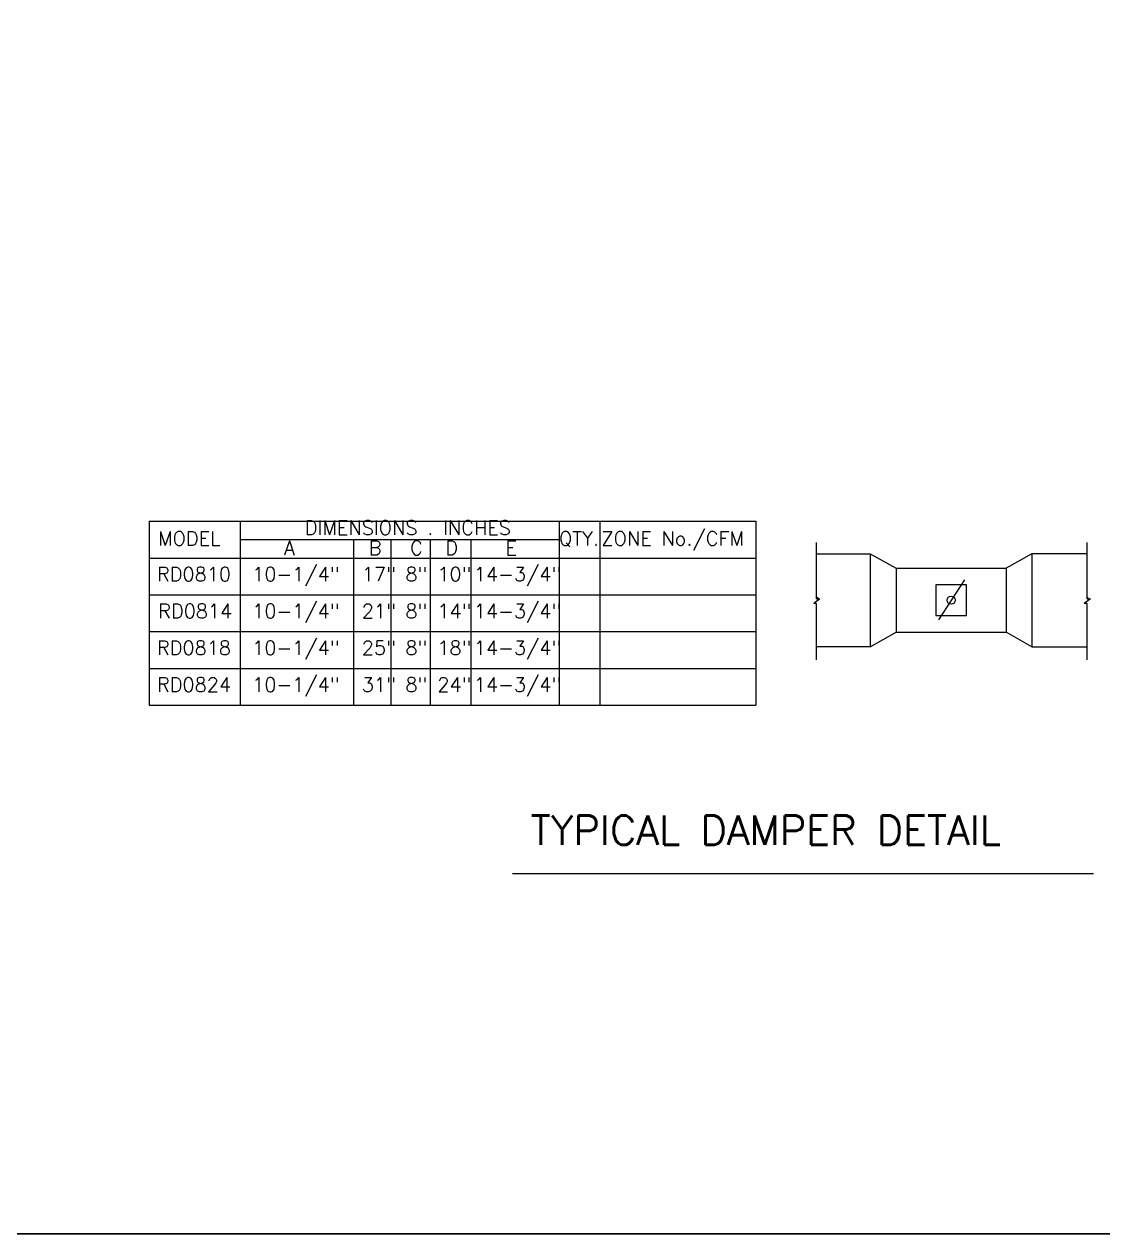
# Model space of a CAD drawing. Extents: x 594 to 813, y 174 to 240.
# Drawn here: x 621.22 to 634.45, y 187.78 to 202.64 of the extents above; entities that cross this region are included whole.
import ezdxf

# ---------------------------------------------------------------- set-up
doc = ezdxf.new("R2010")
doc.units = 0
doc.header["$MEASUREMENT"] = 0
for name, color, linetype in [('05_AC-EX.DUCT', 1, 'CONTINUOUS'), ('10_AC-TEXT', 3, 'CONTINUOUS'), ('T-TEXT', 3, 'CONTINUOUS'), ('WL', 2, 'CONTINUOUS')]:
    doc.layers.add(name, color=color, linetype=linetype)
doc.layers.add('AC.REF(S). PIPING', color=3, linetype='CONTINUOUS', lineweight=30)
doc.layers.add('Wall', color=5, linetype='CONTINUOUS', lineweight=30)
doc.styles.add('AC', font='romans.shx', dxfattribs={"height": 0.2})

# ---------------------------------------------------------------- blocks, each defined once
blk = doc.blocks.new('A$C5DD3573E')
at = {"layer": '05_AC-EX.DUCT', "color": 2}
blk.add_line((-31675.777, -33006.97), (-25783.158, -33006.97), dxfattribs=at)
at = {"layer": '10_AC-TEXT'}
for p, q in [((-35358.888, -29433.156), (-35358.888, -31299.514)), ((-35358.888, -29433.156), (-29207.791, -29433.156)), ((-29207.791, -29433.156), (-29207.791, -31299.514)), ((-35358.888, -29806.428), (-29207.791, -29806.428)), ((-35358.888, -31299.514), (-29207.791, -31299.514))]:
    blk.add_line(p, q, dxfattribs=at)
at = {"layer": 'Wall', "linetype": 'Continuous', "const_width": 19.2}
blk.add_lwpolyline([(0, 0), (-56085.494, 0), (-56085.494, -36662.196), (0, -36662.196)], close=True, dxfattribs=at)
blk.add_lwpolyline([(0, 0), (-56085.494, 0), (-56085.494, -36662.196), (0, -36662.196)], close=True, dxfattribs=at)
at = {"layer": 'WL', "color": 2}
for p, q in [((-34437.294, -29433.156), (-34437.294, -31299.514)), ((-31201.756, -29433.156), (-31201.756, -31299.514)), ((-30789.24, -29433.156), (-30789.24, -31299.514)), ((-34437.294, -29619.792), (-31201.756, -29619.792)), ((-33289.234, -29619.792), (-33289.234, -31299.514)), ((-32909.617, -29619.792), (-32909.617, -31299.514)), ((-32509.096, -29619.792), (-32509.096, -31299.514)), ((-32098.124, -29619.792), (-32098.124, -31299.514)), ((-28591.001, -30220.957), (-28591.001, -29647.821)), ((-25848.294, -30220.957), (-25848.294, -29647.821)), ((-28591.001, -29762.681), (-28047.419, -29762.681)), ((-28047.419, -29762.681), (-27786.129, -29910.521)), ((-28047.419, -29762.681), (-28047.419, -30707.906)), ((-26407.227, -29762.681), (-26668.517, -29910.521)), ((-25848.294, -29762.681), (-26407.227, -29762.681)), ((-26407.227, -29762.681), (-26407.227, -30707.906)), ((-27786.129, -29910.521), (-27786.129, -30556.755)), ((-27786.129, -29910.521), (-26668.517, -29910.521)), ((-26668.517, -29910.521), (-26668.517, -30556.755)), ((-27353.097, -30431.979), (-27086.707, -30025.892)), ((-35358.888, -30179.699), (-29207.791, -30179.699)), ((-28572.302, -30220.957), (-28591.001, -30202.257)), ((-25829.594, -30220.957), (-25848.294, -30202.257)), ((-28557.561, -30220.957), (-28620.553, -30266.149)), ((-28591.001, -30266.149), (-28620.553, -30266.149)), ((-28591.001, -30220.957), (-28557.561, -30220.957)), ((-28591.001, -30839.304), (-28591.001, -30266.149)), ((-25814.853, -30220.957), (-25877.846, -30266.149)), ((-25848.294, -30266.149), (-25877.846, -30266.149)), ((-25848.294, -30220.957), (-25814.853, -30220.957)), ((-25848.294, -30839.304), (-25848.294, -30266.149)), ((-35358.888, -30552.971), (-29207.791, -30552.971)), ((-28047.419, -30707.906), (-27786.129, -30556.755)), ((-27786.129, -30556.755), (-26668.517, -30556.755)), ((-26407.227, -30707.906), (-26668.517, -30556.755)), ((-28047.419, -30707.906), (-28591.001, -30707.906)), ((-26407.227, -30707.906), (-25848.294, -30707.906)), ((-35358.888, -30926.243), (-29207.791, -30926.243))]:
    blk.add_line(p, q, dxfattribs=at)
blk.add_lwpolyline([(-27073.045, -30079.36), (-27381.601, -30079.36), (-27381.601, -30387.916), (-27073.045, -30387.916)], close=True, dxfattribs=at)
blk.add_circle((-27227.323, -30233.638), 41.574, dxfattribs=at)
at = {"layer": '05_AC-EX.DUCT', "color": 2, "style": 'AC'}
blk.add_text('TYPICAL DAMPER DETAIL', height=297.66474, dxfattribs=at).set_placement((-31490.767, -32717.261))
at = {"layer": 'T-TEXT', "color": 7, "linetype": 'Continuous', "style": 'AC'}
for s, height, p in [('DIMENSIONS . INCHES', 143.54974, (-33782.899, -29570.197)), ('MODEL', 143.5497, (-35271.061, -29680.426)), ('QTY.', 143.5497, (-31204.543, -29680.426)), ('ZONE No./CFM', 143.54974, (-30773.734, -29680.426)), ('A', 143.55, (-33992.934, -29775.479)), ('B', 143.55, (-33133.081, -29775.479)), ('C', 143.55, (-32714.712, -29775.479)), ('D', 143.55, (-32356.898, -29775.479)), ('E', 143.55, (-31746.962, -29775.479)), ('RD0810', 143.5497, (-35281.072, -30042.606)), ('10-1/4"', 143.5497, (-34315.575, -30042.606)), ('17"', 143.5497, (-33204, -30042.606)), ('8"', 143.5497, (-32761.991, -30042.606)), ('10"', 143.5497, (-32438.044, -30042.606)), ('14-3/4"', 143.5497, (-32067.22, -30042.606)), ('RD0814', 143.5497, (-35268.493, -30415.878)), ('10-1/4"', 143.5497, (-34315.575, -30415.878)), ('21"', 143.5497, (-33204, -30415.878)), ('8"', 143.5497, (-32761.991, -30415.878)), ('14"', 143.5497, (-32438.044, -30415.878)), ('14-3/4"', 143.5497, (-32067.22, -30415.878)), ('RD0818', 143.5497, (-35281.072, -30789.149)), ('10-1/4"', 143.5497, (-34315.575, -30789.149)), ('25"', 143.5497, (-33204, -30789.149)), ('8"', 143.5497, (-32761.991, -30789.149)), ('18"', 143.5497, (-32438.044, -30789.149)), ('14-3/4"', 143.5497, (-32067.22, -30789.149)), ('RD0824', 143.5497, (-35281.072, -31162.421)), ('10-1/4"', 143.5497, (-34315.575, -31162.421)), ('31"', 143.5497, (-33204, -31162.421)), ('8"', 143.5497, (-32761.991, -31162.421)), ('24"', 143.5497, (-32438.044, -31162.421)), ('14-3/4"', 143.5497, (-32067.22, -31162.421))]:
    blk.add_text(s, height=height, dxfattribs=at).set_placement(p)

msp = doc.modelspace()

# ---------------------------------------------------------------- block references
at = {"layer": 'AC.REF(S). PIPING', "linetype": 'Continuous', "xscale": 0.0012099999999862, "yscale": 0.0012099999999862, "zscale": 0.0012099999999862}
msp.add_blockref('A$C5DD3573E', (665.535, 232.156), dxfattribs=at)

doc.saveas('drawing.dxf')
